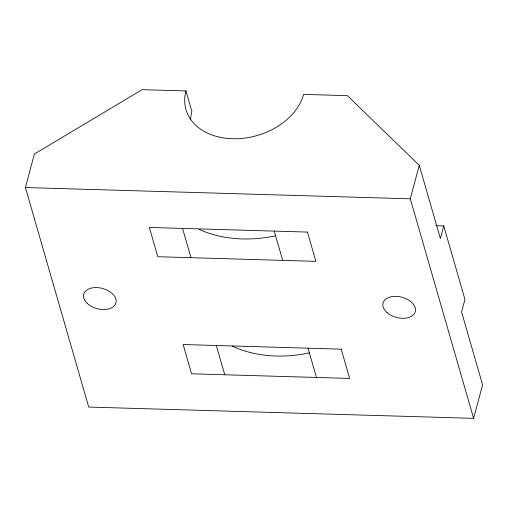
<?xml version="1.0" encoding="UTF-8"?>
<svg xmlns="http://www.w3.org/2000/svg" width="508" height="508" viewBox="0 0 508 508"><rect width="100%" height="100%" fill="white"/><g stroke="black" fill="none" stroke-linecap="round" stroke-linejoin="round"><path stroke-width="0.76" d="M443.744 225.927L464.934 299.371L461.569 311.931L482.6 384.842L473.621 418.344L88.729 407.06L25.4 187.535L34.379 154.032L142.138 89.656L185.972 90.938A61.195 44.615 -16.1 0 0 232.435 138.735A61.195 44.615 -16.1 0 0 303.581 94.386L347.415 95.675L419.271 165.316L440.379 238.487L443.744 225.927L435.826 225.692M473.621 418.344L410.293 198.819L419.271 165.316M25.4 187.535L410.293 198.819M274.25 231.108L282.696 260.375M308.026 348.19L316.471 377.457M185.972 90.938L191.884 111.43A61.195 44.615 -16.1 0 0 190.627 119.717M182.55 228.422L190.995 257.689M216.325 345.504L224.771 374.771M309.353 352.882A106.813 77.87 -16.1 0 1 232.289 346.132M275.577 235.801A106.813 77.87 -16.1 0 1 199.212 229.381M307.448 232.08L149.352 227.444L157.798 256.718L315.893 261.353L307.448 232.08M341.224 349.161L183.128 344.526L191.573 373.799L349.669 378.435L341.224 349.161M87.522 303.632A16.688 10.458 15 0 0 115.303 304.444A16.688 10.458 15 0 0 96.666 287.572A16.688 10.458 15 0 0 87.522 303.632M386.886 312.407A16.688 10.458 15 0 0 414.661 313.22A16.688 10.458 15 0 0 396.024 296.348A16.688 10.458 15 0 0 386.886 312.407"/></g></svg>
